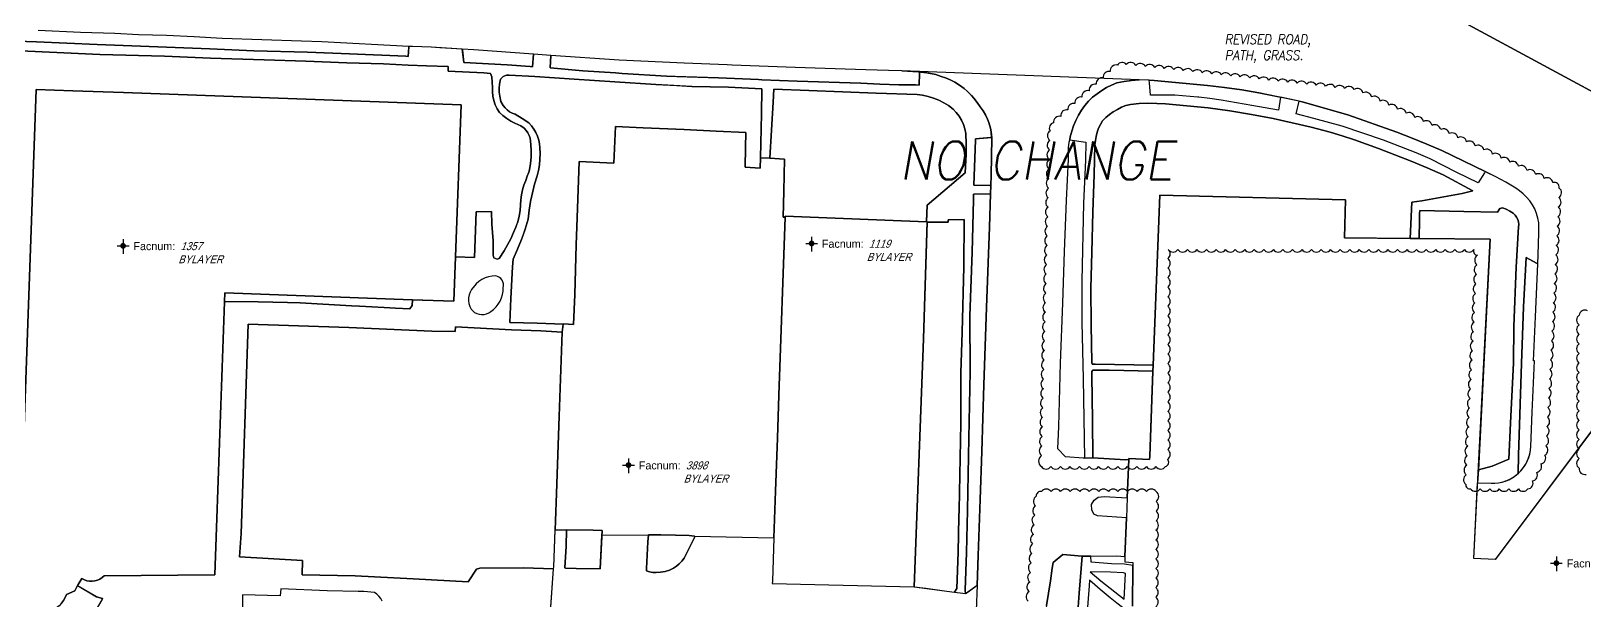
# Model space of a CAD drawing. Header units: inches. Extents: x 1273557 to 1282364, y 239587 to 246310.
# Drawn here: x 1274866 to 1275679, y 241619 to 241917 of the extents above; entities that cross this region are included whole.
import ezdxf
from ezdxf.enums import TextEntityAlignment as Align

# ---------------------------------------------------------------- set-up
doc = ezdxf.new("R2010")
doc.units = ezdxf.units.IN
doc.header["$MEASUREMENT"] = 0
doc.linetypes.add('DASHED2', pattern=[0.375, 0.25, -0.125])
doc.layers.add('BLDG-DATA', color=159, linetype='DASHED2', lineweight=30)
for name, color, linetype in [('BLDG-UW', 231, 'Continuous'), ('GRASS', 3, 'Continuous'), ('PATH', 253, 'Continuous'), ('PATH-ISLAND', 252, 'Continuous'), ('PRKG-DATA', 255, 'Continuous'), ('PRKG-UW', 6, 'Continuous'), ('PRKG-UW-ISLAND', 40, 'Continuous'), ('REV-2013', 1, 'Continuous'), ('REV-ADJUDICATION-NOTES', 2, 'Continuous'), ('STREET-NONUW', 4, 'Continuous'), ('STREET-UW', 50, 'Continuous')]:
    doc.layers.add(name, color=color, linetype=linetype)
doc.styles.add('Revisions', font='simplex.shx', dxfattribs={"width": 0.9, "oblique": 10, "height": 25})
doc.styles.add('SS_LITE', font='FRABK.TTF', dxfattribs={"height": 16})

# ---------------------------------------------------------------- blocks, each defined once
blk = doc.blocks.new('*U1')
for p, q in [((-3.08, 0), (3.08, 0)), ((0, 3.55), (0, -4.2))]:
    blk.add_line(p, q)
at = {"const_width": 1.5}
blk.add_lwpolyline([(-0.75, 0, 1), (0.75, 0, 1)], format="xyb", close=True, dxfattribs=at)
at = {"layer": 'BLDG-DATA', "color": 1, "style": 'SS_LITE'}
blk.add_text('Facnum:', height=4.2, dxfattribs=at).set_placement((27.26, -2.25), align=Align.RIGHT)
at = {"layer": 'BLDG-DATA', "color": 7, "style": 'SS_LITE', "oblique": 20, "width": 0.9, "flags": 8}
for tag, p in [('FACNUM', (29.98, -2.25)), ('OBJECT', (28.84, -9.16))]:
    blk.add_attdef(tag, p, '', height=4.2, dxfattribs=at)
blk = doc.blocks.new('*U8')
for p, q in [((-3.08, 0), (3.08, 0)), ((0, 3.55), (0, -4.2))]:
    blk.add_line(p, q)
at = {"const_width": 1.5}
blk.add_lwpolyline([(-0.75, 0, 1), (0.75, 0, 1)], format="xyb", close=True, dxfattribs=at)
at = {"layer": 'PRKG-DATA', "color": 1, "style": 'SS_LITE'}
blk.add_text('Facnum:', height=4.2, dxfattribs=at).set_placement((27.26, -2.25), align=Align.RIGHT)
at = {"layer": 'PRKG-DATA', "color": 7, "style": 'SS_LITE', "oblique": 20, "width": 0.9, "flags": 8}
for tag, p in [('FACNUM', (29.98, -2.25)), ('OBJECT', (28.84, -9.16))]:
    blk.add_attdef(tag, p, '', height=4.2, dxfattribs=at)

msp = doc.modelspace()

# ---------------------------------------------------------------- linework, layer by layer
at = {"layer": 'BLDG-UW'}
for points in [[(1274881.84, 241617.29), (1274882.9, 241618.73), (1274883.75, 241620.29), (1274884.37, 241621.95), (1274884.37, 241621.95), (1274888.72, 241623.82), (1274890.52, 241627.05), (1274892.52, 241630.2), (1274893.77, 241629.55), (1274895.11, 241629.09), (1274896.5, 241628.85), (1274897.91, 241628.81), (1274899.31, 241628.99), (1274900.66, 241629.38), (1274901.94, 241629.97), (1274903.12, 241630.75), (1274904.16, 241631.7), (1274962.03, 241632.16), (1274967.21, 241774.96), (1274967.38, 241779.63), (1275065.35, 241776.07), (1275087.26, 241775.27), (1275088.11, 241798.56), (1275091, 241878.08), (1275091, 241878.08), (1274914.28, 241884.5), (1274887.65, 241885.47), (1274868.59, 241886.16), (1274862.01, 241704.92)], [(1275717.01, 241752.85), (1275632.4, 241640.17), (1275621.31, 241640.7), (1275623.21, 241678.8), (1275629.77, 241807.82), (1275592.58, 241808.13), (1275587.2, 241808.17), (1275553.55, 241808.46), (1275554.09, 241828.33), (1275456.82, 241830.81), (1275453.4, 241741.89), (1275453.27, 241738.59), (1275451.56, 241694.23), (1275451.49, 241692.58), (1275440.58, 241692.99), (1275440.56, 241692.43), (1275439.79, 241672.38), (1275439.39, 241662.04), (1275438.62, 241641.76), (1275438.51, 241639.04), (1275442.66, 241638.57), (1275442.67, 241637.08), (1275442.56, 241615.75)]]:
    msp.add_lwpolyline(points, dxfattribs=at)
msp.add_lwpolyline([(1275332.93, 241750.7), (1275333.13, 241755.89), (1275335.05, 241816.91), (1275334.69, 241816.93), (1275260.64, 241819.9), (1275260.62, 241819.25), (1275257.39, 241726.15), (1275256.61, 241703.67), (1275255.64, 241675.98), (1275254.79, 241651.44), (1275254.01, 241628.83), (1275253.96, 241627.63), (1275328.26, 241625.91)], close=True, dxfattribs=at)
at = {"layer": 'GRASS'}
for points in [[(1274836.92, 241912.13), (1274868.74, 241910.97), (1274900.55, 241909.62), (1274932.15, 241908.4), (1274959.42, 241907.35), (1274982.55, 241906.36), (1275010.56, 241905.64), (1275032.57, 241904.73), (1275062.17, 241903.53), (1275063.34, 241903.43), (1275063.68, 241908.26), (1275063.7, 241908.58), (1275018.19, 241910.96), (1275007.43, 241911.33), (1274965.9, 241912.75), (1274951.32, 241913.6), (1274936.73, 241914.28), (1274922.14, 241914.78), (1274909.65, 241915.44), (1274891.71, 241915.9), (1274869.56, 241916.91)], [(1274862.01, 241704.92), (1274868.59, 241886.16), (1274887.65, 241885.47), (1274914.28, 241884.5), (1275091, 241878.08), (1275088.11, 241798.56), (1275098.07, 241798.2), (1275098.95, 241822.12), (1275098.95, 241822.12), (1275106.95, 241822.35), (1275107.15, 241815.68), (1275107.87, 241806.86), (1275107.89, 241799.45), (1275108.24, 241798.07), (1275109.9, 241797.35), (1275110.93, 241797.62), (1275113.6, 241801.65), (1275115.4, 241804.76), (1275117.01, 241807.97), (1275118.43, 241811.28), (1275119.7, 241814.02), (1275120.71, 241816.86), (1275121.46, 241819.78), (1275121.95, 241822.75), (1275122.16, 241825.76), (1275122.29, 241828.38), (1275122.63, 241830.99), (1275123.18, 241833.56), (1275123.94, 241836.07), (1275124.91, 241838.51), (1275125.62, 241840.81), (1275126.48, 241842.93), (1275126.82, 241844.09), (1275127.35, 241847.37), (1275127.65, 241850.67), (1275127.72, 241853.98), (1275127.56, 241857.29), (1275127.18, 241860.58), (1275126.71, 241862.05), (1275126.03, 241863.44), (1275125.14, 241864.7), (1275124.07, 241865.81), (1275122.38, 241867.1), (1275119.19, 241868.44), (1275116.99, 241869.6), (1275114.89, 241870.93), (1275112.92, 241872.44), (1275111.08, 241874.11), (1275109.88, 241876.06), (1275108.91, 241878.14), (1275108.18, 241880.32), (1275107.7, 241882.57), (1275107.47, 241884.86), (1275107.5, 241887.16), (1275107.09, 241892.67), (1275106.35, 241894.47), (1275102.94, 241894.85), (1275084.17, 241895.77), (1275084.22, 241898.21), (1275072.92, 241898.43), (1275063.31, 241898.87), (1275050.4, 241899.47), (1275031.25, 241900.07), (1275009.79, 241900.92), (1274987.91, 241901.68), (1274959.84, 241902.46), (1274935.79, 241903.55), (1274901.85, 241904.44), (1274848.94, 241906.85)], [(1274862.67, 241599.8), (1274870.34, 241595.52), (1274878.9, 241598.62), (1274885.94, 241605.39), (1274890.25, 241609.03), (1274899.39, 241612.87), (1274902.55, 241618.21), (1274903.26, 241619.84), (1274900.2, 241620.69), (1274890.26, 241626.5), (1274890.23, 241626.52), (1274890.08, 241626.26), (1274888.72, 241623.82), (1274884.37, 241621.95), (1274883.75, 241620.29), (1274882.9, 241618.73), (1274881.84, 241617.29), (1274880.6, 241616.01), (1274879.2, 241614.91), (1274877.66, 241614.02), (1274872.39, 241613.28), (1274867.14, 241612.36), (1274861.93, 241611.26)], [(1275049.68, 241618.35), (1275048.96, 241619.75), (1275048.02, 241621.01), (1275046.89, 241622.1), (1275045.6, 241623), (1275040.03, 241623.43), (1275037.2, 241623.44), (1275020.82, 241623.88), (1274996.71, 241624.81), (1274996.22, 241621.2), (1274976.58, 241621.74), (1274976.54, 241619.28), (1274976.17, 241598.27)]]:
    msp.add_lwpolyline(points, dxfattribs=at)
for points in [[(1275128.94, 241904.51), (1275097.62, 241906.85), (1275091.65, 241907.27), (1275091.71, 241906.73), (1275092.38, 241900.17), (1275115.18, 241898.94), (1275127.11, 241898.15), (1275128.38, 241898.03)], [(1275330.95, 241894.7), (1275330.97, 241895.13), (1275330.97, 241895.33), (1275330.43, 241895.36), (1275321.87, 241895.88), (1275314.78, 241896.07), (1275302.89, 241896.34), (1275292.15, 241896.78), (1275265.95, 241897.67), (1275233, 241898.89), (1275230.37, 241898.99), (1275207.73, 241899.81), (1275173.78, 241901.52), (1275138.05, 241903.82), (1275138.04, 241903.71), (1275137.68, 241897.38), (1275154.76, 241895.82), (1275171.82, 241894.77), (1275175.44, 241894.55), (1275198.61, 241893.09), (1275225.73, 241892.16), (1275246.74, 241891.31), (1275248.46, 241891.24), (1275266.94, 241890.49), (1275300.32, 241889.49), (1275310.29, 241888.86), (1275320.27, 241888.53), (1275328.99, 241888.5), (1275330.85, 241888.35)], [(1275248.34, 241873.39), (1275248.53, 241886.44), (1275231.06, 241887.25), (1275211.75, 241887.73), (1275192.93, 241888.71), (1275171.51, 241890.08), (1275150.15, 241891.52), (1275129.62, 241892.9), (1275116.19, 241893.58), (1275114.76, 241893.67), (1275113, 241892.97), (1275111.6, 241891.48), (1275111.16, 241888.96), (1275111, 241886.81), (1275111.04, 241884.66), (1275111.28, 241882.53), (1275111.85, 241879.82), (1275113.12, 241877.68), (1275114.09, 241876.47), (1275115.2, 241875.4), (1275116.45, 241874.49), (1275117.81, 241873.76), (1275119.25, 241873.22), (1275122.91, 241871.01), (1275126.43, 241868.58), (1275127.86, 241867.05), (1275129.11, 241865.37), (1275130.17, 241863.57), (1275131.03, 241861.66), (1275131.68, 241859.67), (1275132.11, 241857.62), (1275132.31, 241855.54), (1275132.42, 241852.58), (1275132.33, 241849.62), (1275132.04, 241846.68), (1275131.54, 241843.77), (1275130.84, 241840.9), (1275129.5, 241836.48), (1275128.36, 241832), (1275127.42, 241827.47), (1275126.69, 241822.9), (1275126.16, 241818.31), (1275124.51, 241812.97), (1275122.65, 241807.7), (1275120.57, 241802.51), (1275118.29, 241797.41), (1275117.86, 241793.23), (1275116.98, 241776.83), (1275116.51, 241764.25), (1275130.87, 241763.85), (1275144.52, 241763.29), (1275144.55, 241763.53), (1275149.86, 241763.15), (1275150.52, 241778.85), (1275151.33, 241804.89), (1275151.72, 241818.87), (1275152.81, 241848.42), (1275171.03, 241847.48), (1275171.84, 241866.73), (1275186.41, 241865.97), (1275207.78, 241865.16), (1275224.52, 241864.35), (1275240.13, 241863.66), (1275239.91, 241855.83), (1275239.68, 241845.44), (1275247.65, 241844.87), (1275247.8, 241850.43)], [(1275451.37, 241891.01), (1275453.92, 241890.86), (1275481.75, 241888.21), (1275481.75, 241888.21), (1275490.79, 241887.2), (1275499.79, 241885.94), (1275508.75, 241884.43), (1275520.05, 241882.08), (1275518.96, 241875.26), (1275505.06, 241877.78), (1275488.99, 241880.52), (1275483.13, 241881.35), (1275477.24, 241882.01), (1275476.83, 241882.04), (1275464.68, 241883.19), (1275451.9, 241883.15), (1275451.45, 241889.63)], [(1275355.01, 241842.55), (1275355.46, 241852.23), (1275355.47, 241857.68), (1275355.26, 241863.13), (1275354.77, 241865.52), (1275354.01, 241867.84), (1275353, 241870.07), (1275351.76, 241872.17), (1275350.29, 241874.12), (1275348.61, 241875.89), (1275346.25, 241877.65), (1275343.74, 241879.2), (1275341.11, 241880.53), (1275338.38, 241881.63), (1275335.56, 241882.49), (1275332.68, 241883.1), (1275329.76, 241883.47), (1275308.37, 241884.18), (1275273.15, 241885.65), (1275254.8, 241886.34), (1275254.47, 241879.53), (1275252.64, 241850.14), (1275260.28, 241849.69), (1275260, 241832.89), (1275259.59, 241819.36), (1275260.62, 241819.25), (1275260.64, 241819.9), (1275334.67, 241816.93), (1275334.68, 241817.12), (1275334.98, 241825.64)], [(1275587.86, 241808.17), (1275588.77, 241827.12), (1275594.03, 241827.9), (1275615.16, 241831.62), (1275620.75, 241833.14), (1275605.27, 241841.38), (1275605.27, 241841.38), (1275596.89, 241845.1), (1275588.44, 241848.64), (1275579.92, 241852), (1275571.34, 241855.18), (1275571.34, 241855.18), (1275565.07, 241857.52), (1275558.75, 241859.74), (1275552.41, 241861.82), (1275546.04, 241863.76), (1275546.04, 241863.76), (1275536.16, 241866.37), (1275526.23, 241868.74), (1275516.26, 241870.85), (1275516.26, 241870.85), (1275504.93, 241873.03), (1275493.55, 241874.9), (1275482.14, 241876.46), (1275459.85, 241878.55), (1275459.85, 241878.55), (1275455.26, 241878.85), (1275450.66, 241878.91), (1275446.05, 241878.74), (1275441.45, 241878.33), (1275441.45, 241878.33), (1275439.11, 241877.65), (1275436.83, 241876.77), (1275434.63, 241875.71), (1275432.52, 241874.48), (1275430.53, 241873.07), (1275428.66, 241871.51), (1275426.92, 241869.79), (1275426.92, 241869.79), (1275425.79, 241867.85), (1275424.83, 241865.82), (1275424.06, 241863.71), (1275423.48, 241861.54), (1275423.1, 241859.33), (1275422.92, 241857.1), (1275422.49, 241841.42), (1275421.73, 241822.16), (1275421.34, 241800.76), (1275420.8, 241782.11), (1275420.93, 241762.95), (1275421.24, 241743.24), (1275421.48, 241742.47), (1275423.01, 241742.31), (1275453.4, 241741.89), (1275456.82, 241830.81), (1275554.09, 241828.33), (1275553.55, 241808.46)], [(1275626.89, 241842.48), (1275623.61, 241837.26), (1275612.36, 241842.63), (1275598.47, 241849.79), (1275591.16, 241852.95), (1275574.05, 241859.57), (1275552.39, 241866.85), (1275537.47, 241871.01), (1275528.25, 241873.39), (1275529.77, 241880.06), (1275531.41, 241879.72), (1275555.28, 241872.83), (1275581.03, 241863.73), (1275581.03, 241863.73), (1275588.93, 241860.72), (1275596.75, 241857.51), (1275604.49, 241854.11), (1275627.19, 241843.11)], [(1275368.83, 241860.79), (1275368.81, 241861.05), (1275368.25, 241861.01), (1275360.32, 241860.37), (1275360.36, 241859.56), (1275359.54, 241836.02), (1275367.89, 241835.84), (1275368.33, 241835.83), (1275368.51, 241841.05)], [(1275417.36, 241693.27), (1275416.75, 241693.26), (1275407.45, 241693.88), (1275403.41, 241698.14), (1275403.41, 241698.16), (1275403.98, 241709.73), (1275404.82, 241742.95), (1275406.07, 241774.22), (1275406.9, 241801.4), (1275408.05, 241828.01), (1275409.09, 241849.61), (1275409.09, 241849.61), (1275408.97, 241852.58), (1275409.08, 241855.54), (1275409.42, 241858.49), (1275409.67, 241859.8), (1275418.1, 241858.6), (1275417.97, 241849.17), (1275416.94, 241826.71), (1275416.02, 241785.77), (1275415.99, 241764.38), (1275416.79, 241734.63)], [(1275364.72, 241731.62), (1275366.03, 241772.06), (1275367.6, 241814.1), (1275368.19, 241831.47), (1275368.19, 241831.49), (1275359.37, 241831.29), (1275359.27, 241828.45), (1275358.69, 241801), (1275357.32, 241767.64), (1275357.51, 241738.52), (1275356.78, 241703.62), (1275356.11, 241666.02), (1275356.11, 241665.76), (1275355.67, 241643.9), (1275354.94, 241624.2), (1275355.16, 241622.35), (1275361.23, 241626.82), (1275361.81, 241642.27), (1275362.79, 241671.56), (1275363.63, 241696.75)], [(1275352.71, 241711.55), (1275352.75, 241737.87), (1275353.3, 241759.06), (1275354.19, 241793.23), (1275354.45, 241818.01), (1275346.57, 241817.9), (1275346.05, 241817.9), (1275346.08, 241816.72), (1275341.8, 241816.77), (1275339.98, 241816.77), (1275335.71, 241816.7), (1275335.04, 241816.69), (1275333.13, 241755.89), (1275332.93, 241750.7), (1275328.26, 241625.91), (1275349.36, 241623.13), (1275350.55, 241625.01), (1275351.26, 241643.99), (1275351.64, 241662.58), (1275351.79, 241666.19)], [(1275592.58, 241808.13), (1275629.77, 241807.82), (1275623.63, 241687.19), (1275630.94, 241689.02), (1275639.64, 241692.77), (1275640.52, 241711.6), (1275642.06, 241743.11), (1275642.26, 241762.17), (1275643.48, 241793.2), (1275644.73, 241814.17), (1275644.73, 241814.17), (1275644.78, 241815.5), (1275644.62, 241816.83), (1275644.24, 241818.11), (1275643.66, 241819.31), (1275642.89, 241820.4), (1275641.95, 241821.35), (1275641.95, 241821.35), (1275640.13, 241822.49), (1275638.21, 241823.44), (1275636.22, 241824.19), (1275634.92, 241823.84), (1275633.59, 241821.99), (1275615.99, 241822.32), (1275592.96, 241822.81), (1275592.79, 241820.98), (1275592.74, 241817.87)], [(1275113, 241780.59), (1275113.09, 241782.42), (1275113.25, 241783.43), (1275113.19, 241784.45), (1275112.93, 241785.44), (1275112.47, 241786.35), (1275111.84, 241787.16), (1275111.05, 241787.81), (1275110.15, 241788.29), (1275109.17, 241788.58), (1275107.29, 241788.46), (1275105.43, 241788.11), (1275103.64, 241787.53), (1275101.93, 241786.72), (1275100.34, 241785.71), (1275098.9, 241784.5), (1275096.5, 241781.42), (1275095.74, 241780.09), (1275095.21, 241778.65), (1275094.92, 241777.14), (1275094.87, 241775.61), (1275095.09, 241774.09), (1275095.54, 241772.62), (1275096.23, 241771.25), (1275097.09, 241770.28), (1275098.1, 241769.48), (1275099.25, 241768.88), (1275100.48, 241768.49), (1275101.77, 241768.33), (1275103.06, 241768.4), (1275104.32, 241768.7), (1275105.5, 241769.22), (1275106.57, 241769.95), (1275108.02, 241771.07), (1275109.32, 241772.36), (1275110.45, 241773.8), (1275111.4, 241775.36), (1275112.15, 241777.04), (1275112.68, 241778.79)], [(1275065.51, 241776.06), (1275065.35, 241776.07), (1274967.38, 241779.63), (1274967.22, 241775.17), (1274967.39, 241775.17), (1274984.8, 241774.92), (1275000.17, 241774.58), (1275006.78, 241774.44), (1275033.72, 241772.88), (1275037.8, 241772.66), (1275050.73, 241772), (1275056.71, 241771.72), (1275064.17, 241771.35), (1275065.45, 241773.06)], [(1275142.37, 241715.2), (1275143.98, 241759.18), (1275132.69, 241759.81), (1275117.4, 241760.31), (1275088.07, 241761.88), (1275087.89, 241759.51), (1275075.62, 241759.58), (1275032.2, 241761.53), (1274979.59, 241763.32), (1274975.8, 241653.8), (1274975.07, 241641.5), (1275008.02, 241639.62), (1275007.77, 241632.19), (1275035.59, 241631.6), (1275065.91, 241630.02), (1275094.73, 241628.42), (1275099.17, 241635.14), (1275100.88, 241635.62), (1275123.7, 241635.89), (1275139.44, 241635.34), (1275139.51, 241636.33), (1275141.04, 241674.69)], [(1275440.58, 241692.99), (1275451.49, 241692.58), (1275451.56, 241694.23), (1275453.27, 241738.74), (1275430.27, 241739.24), (1275421.85, 241739.29), (1275421.32, 241738.54), (1275421.35, 241736.35), (1275421.53, 241713.09), (1275421.84, 241693.34), (1275438.91, 241692.39), (1275440.56, 241692.43)], [(1275439.79, 241672.38), (1275439.39, 241662.04), (1275424.29, 241662.99), (1275422.36, 241663.9), (1275421.32, 241666.09), (1275421.17, 241668.92), (1275422.52, 241671.28), (1275424.51, 241672.75), (1275427.77, 241673.11)], [(1275164.85, 241655.43), (1275160.22, 241655.58), (1275146.23, 241655.73), (1275145.95, 241647.22), (1275145.4, 241635.85), (1275145.65, 241635.59), (1275151.21, 241635.42), (1275163.88, 241635.27)], [(1275213.41, 241652.12), (1275213.17, 241652.47), (1275210.47, 241652.73), (1275203.33, 241652.93), (1275195.64, 241653.1), (1275189.09, 241653.05), (1275188.86, 241649.35), (1275188.17, 241635.52), (1275188.14, 241635.38), (1275188.08, 241634.83), (1275188.14, 241634.29), (1275189.74, 241633.75), (1275191.41, 241633.47), (1275193.1, 241633.45), (1275195.47, 241633.55), (1275197.8, 241633.94), (1275200.06, 241634.63), (1275202.21, 241635.61), (1275203.81, 241636.7), (1275205.28, 241637.95), (1275206.61, 241639.36), (1275207.78, 241640.9), (1275208.77, 241642.56)], [(1275393.62, 241590.17), (1275407.22, 241588.95), (1275410.49, 241588.95), (1275412.07, 241589.56), (1275413.24, 241603.12), (1275414.66, 241622.54), (1275416.26, 241641.99), (1275406.09, 241642.79), (1275400.96, 241638.64), (1275400.58, 241635.61), (1275399.67, 241628.99), (1275397.55, 241616.2), (1275395.48, 241603.55), (1275394.03, 241594.51)], [(1275438.51, 241639.04), (1275442.66, 241638.57), (1275442.67, 241637.08), (1275438.44, 241637.71), (1275438.39, 241637.71), (1275431.57, 241638), (1275420.92, 241638.71), (1275420.81, 241642.01), (1275434.33, 241642.03), (1275438.62, 241641.76)], [(1275438.83, 241632.95), (1275437.87, 241633.24), (1275431.05, 241633.6), (1275420.46, 241633.81), (1275425.91, 241629.09), (1275438.22, 241619.4)], [(1275437.81, 241614.3), (1275437.27, 241615.13), (1275434.33, 241617.3), (1275430.86, 241620.13), (1275425.55, 241624.47), (1275420.11, 241629.31), (1275419.9, 241626.43), (1275418.3, 241606.36), (1275416.75, 241588.87), (1275416.9, 241587.89), (1275417.96, 241587.16), (1275419.8, 241586.31), (1275422.84, 241586.19), (1275426.46, 241586.08), (1275432.25, 241585.74), (1275433.41, 241585.92), (1275434.48, 241586.39), (1275435.4, 241587.11), (1275436.1, 241588.05), (1275436.73, 241589.64), (1275437.13, 241591.31), (1275437.31, 241593.03), (1275437.25, 241594.75)]]:
    msp.add_lwpolyline(points, close=True, dxfattribs=at)
msp.add_lwpolyline([(1275654.78, 241794.94), (1275654.11, 241795.19), (1275648.72, 241798.25), (1275647.23, 241772.47), (1275646.29, 241742.72), (1275644.62, 241694.8), (1275644.4, 241685.12, 0.204292), (1275651.08, 241699.31), (1275651.81, 241717.36), (1275652.97, 241744.13), (1275652.51, 241744.18), (1275653.59, 241767.22)], format="xyb", close=True, dxfattribs=at)
at = {"layer": 'PATH'}
for points in [[(1275138.09, 241615.4), (1275139.44, 241635.34), (1275123.7, 241635.89), (1275100.88, 241635.62), (1275099.17, 241635.14), (1275094.73, 241628.42), (1275065.91, 241630.02), (1275035.59, 241631.6), (1275007.77, 241632.19), (1275008.02, 241639.62), (1274975.07, 241641.5), (1274975.8, 241653.8), (1274979.59, 241763.32), (1275032.2, 241761.53), (1275075.62, 241759.58), (1275087.89, 241759.51), (1275088.07, 241761.88), (1275117.4, 241760.31), (1275132.69, 241759.81), (1275144.02, 241759.18), (1275144.52, 241763.29), (1275130.87, 241763.85), (1275116.51, 241764.25), (1275116.98, 241776.83), (1275117.86, 241793.23), (1275118.29, 241797.41), (1275120.57, 241802.51), (1275122.65, 241807.7), (1275123.44, 241809.95), (1275124.51, 241812.97), (1275126.16, 241818.31), (1275126.69, 241822.9), (1275127.42, 241827.47), (1275128.36, 241832), (1275129.5, 241836.48), (1275130.84, 241840.9), (1275131.54, 241843.77), (1275132.04, 241846.68), (1275132.33, 241849.62), (1275132.42, 241852.58), (1275132.31, 241855.54), (1275132.11, 241857.62), (1275131.68, 241859.67), (1275131.03, 241861.66), (1275130.17, 241863.57), (1275129.11, 241865.37), (1275127.86, 241867.05), (1275126.43, 241868.58), (1275122.91, 241871.01), (1275119.25, 241873.22), (1275117.81, 241873.76), (1275116.45, 241874.49), (1275115.2, 241875.4), (1275114.09, 241876.47), (1275113.12, 241877.68), (1275111.85, 241879.82), (1275111.28, 241882.53), (1275111.04, 241884.66), (1275111, 241886.81), (1275111.16, 241888.96), (1275111.6, 241891.48), (1275113, 241892.97), (1275114.76, 241893.67), (1275116.19, 241893.58), (1275129.62, 241892.9), (1275150.15, 241891.52), (1275171.51, 241890.08), (1275192.93, 241888.71), (1275204, 241888.13), (1275211.75, 241887.73), (1275231.06, 241887.25), (1275248.53, 241886.44), (1275248.34, 241873.39), (1275247.8, 241850.43), (1275252.64, 241850.14), (1275254.47, 241879.53), (1275254.8, 241886.34), (1275273.15, 241885.65), (1275308.37, 241884.18), (1275329.76, 241883.47), (1275332.68, 241883.1), (1275335.56, 241882.49), (1275338.38, 241881.63), (1275341.11, 241880.53), (1275343.74, 241879.2), (1275346.25, 241877.65), (1275348.61, 241875.89), (1275350.29, 241874.12), (1275351.76, 241872.17), (1275353, 241870.07), (1275354.01, 241867.84), (1275354.77, 241865.52), (1275355.26, 241863.13), (1275355.47, 241857.68), (1275355.46, 241852.23), (1275355.01, 241842.55), (1275334.98, 241825.64), (1275334.67, 241816.93), (1275335.05, 241816.91), (1275335.04, 241816.69), (1275335.71, 241816.7), (1275339.98, 241816.77), (1275341.8, 241816.77), (1275346.08, 241816.72), (1275346.05, 241817.9), (1275346.57, 241817.9), (1275354.45, 241818.01), (1275354.19, 241793.23), (1275353.3, 241759.06), (1275352.75, 241737.87), (1275352.71, 241711.55), (1275351.79, 241666.19), (1275351.64, 241662.58), (1275351.26, 241643.99), (1275350.55, 241625.01), (1275349.36, 241623.13), (1275349.37, 241623.13), (1275355.15, 241622.43), (1275354.94, 241624.2), (1275355.67, 241643.9), (1275356.11, 241665.76), (1275356.11, 241666.02), (1275356.78, 241703.62), (1275357.51, 241738.52), (1275357.32, 241767.64), (1275358.69, 241801), (1275359.27, 241828.45), (1275359.37, 241831.29), (1275368.19, 241831.49), (1275368.33, 241835.83), (1275367.89, 241835.84), (1275359.54, 241836.02), (1275360.36, 241859.56), (1275360.32, 241860.37), (1275368.81, 241861.05), (1275368.52, 241864), (1275368.13, 241865.9), (1275367.27, 241868.84), (1275366.64, 241870.54), (1275365.56, 241872.8), (1275364.29, 241874.96), (1275362.82, 241877), (1275361.24, 241879.34), (1275359.56, 241881.58), (1275358.22, 241883.03), (1275356.01, 241885.21), (1275354.36, 241886.57), (1275351.95, 241888.35), (1275349.62, 241889.89), (1275347.16, 241891.2), (1275344.58, 241892.28), (1275342.45, 241892.94), (1275339.5, 241893.95), (1275334.9, 241894.86), (1275330.97, 241895.33), (1275330.95, 241894.7), (1275330.85, 241888.35), (1275328.99, 241888.5), (1275320.27, 241888.53), (1275310.29, 241888.86), (1275300.32, 241889.49), (1275266.94, 241890.49), (1275248.46, 241891.24), (1275246.74, 241891.31), (1275225.73, 241892.16), (1275203.11, 241892.94), (1275198.61, 241893.09), (1275175.44, 241894.55), (1275171.82, 241894.77), (1275154.76, 241895.82), (1275137.68, 241897.38), (1275138.05, 241903.82), (1275128.94, 241904.51), (1275128.38, 241898.03), (1275127.11, 241898.15), (1275115.18, 241898.94), (1275092.38, 241900.17), (1275091.65, 241907.27), (1275075.36, 241908.2), (1275065.63, 241908.51), (1275063.7, 241908.58), (1275063.34, 241903.43), (1275062.17, 241903.53), (1275032.57, 241904.73), (1275010.56, 241905.64), (1274982.55, 241906.36), (1274959.42, 241907.35), (1274932.15, 241908.4), (1274900.55, 241909.62), (1274868.74, 241910.97), (1274836.92, 241912.13)], [(1274848.94, 241906.85), (1274901.85, 241904.44), (1274935.79, 241903.55), (1274959.84, 241902.46), (1274987.91, 241901.68), (1275009.79, 241900.92), (1275031.25, 241900.07), (1275050.4, 241899.47), (1275063.31, 241898.87), (1275072.92, 241898.43), (1275084.22, 241898.21), (1275084.17, 241895.77), (1275102.94, 241894.85), (1275106.35, 241894.47), (1275107.09, 241892.67), (1275107.5, 241887.16), (1275107.47, 241884.86), (1275107.7, 241882.57), (1275108.18, 241880.32), (1275108.91, 241878.14), (1275109.88, 241876.06), (1275111.08, 241874.11), (1275112.92, 241872.44), (1275114.89, 241870.93), (1275116.99, 241869.6), (1275119.19, 241868.44), (1275122.38, 241867.1), (1275124.07, 241865.81), (1275125.14, 241864.7), (1275126.03, 241863.44), (1275126.71, 241862.05), (1275127.18, 241860.58), (1275127.56, 241857.29), (1275127.72, 241853.98), (1275127.65, 241850.67), (1275127.35, 241847.37), (1275126.82, 241844.09), (1275126.48, 241842.93), (1275125.62, 241840.81), (1275124.91, 241838.51), (1275123.94, 241836.07), (1275123.18, 241833.56), (1275122.63, 241830.99), (1275122.29, 241828.38), (1275122.16, 241825.76), (1275121.95, 241822.75), (1275121.46, 241819.78), (1275120.71, 241816.86), (1275120.26, 241815.6), (1275119.7, 241814.02), (1275118.43, 241811.28), (1275117.01, 241807.97), (1275115.4, 241804.76), (1275113.6, 241801.65), (1275110.93, 241797.62), (1275109.9, 241797.35), (1275108.24, 241798.07), (1275107.89, 241799.45), (1275107.87, 241806.86), (1275107.15, 241815.68), (1275106.95, 241822.35), (1275098.95, 241822.12), (1275098.07, 241798.2), (1275088.11, 241798.56), (1275087.26, 241775.27), (1275065.51, 241776.06), (1275065.45, 241773.06), (1275064.17, 241771.35), (1275056.71, 241771.72), (1275050.73, 241772), (1275037.8, 241772.66), (1275033.72, 241772.88), (1275006.78, 241774.44), (1275000.17, 241774.58), (1274984.8, 241774.92), (1274967.22, 241775.17), (1274962.03, 241632.16), (1274904.16, 241631.7), (1274903.12, 241630.75), (1274901.94, 241629.97), (1274900.66, 241629.38), (1274899.31, 241628.99), (1274897.91, 241628.81), (1274896.5, 241628.85), (1274895.11, 241629.09), (1274893.77, 241629.55), (1274892.52, 241630.2), (1274890.52, 241627.05), (1274890.23, 241626.52), (1274900.2, 241620.69), (1274903.26, 241619.84), (1274902.55, 241618.21)], [(1275442.56, 241615.75), (1275442.67, 241637.08), (1275438.44, 241637.71), (1275438.39, 241637.71), (1275431.57, 241638), (1275420.92, 241638.71), (1275420.81, 241642.01), (1275416.26, 241641.99), (1275414.66, 241622.54), (1275413.24, 241603.12)]]:
    msp.add_lwpolyline(points, dxfattribs=at)
msp.add_lwpolyline([(1275446.04, 241891.08), (1275442.11, 241890.82), (1275438.2, 241890.32), (1275434.32, 241889.58), (1275434.32, 241889.58), (1275431.59, 241888.43), (1275428.96, 241887.1), (1275426.42, 241885.58), (1275424, 241883.88), (1275421.7, 241882.02), (1275419.54, 241880), (1275419.54, 241880), (1275417.57, 241877.7), (1275415.78, 241875.25), (1275414.2, 241872.67), (1275412.84, 241869.96), (1275411.69, 241867.15), (1275410.77, 241864.26), (1275410.77, 241864.26), (1275409.98, 241861.4), (1275409.67, 241859.8), (1275418.1, 241858.6), (1275417.97, 241849.17), (1275416.94, 241826.71), (1275416.02, 241785.77), (1275415.99, 241764.38), (1275416.79, 241734.63), (1275417.36, 241693.27), (1275421.84, 241693.34), (1275421.53, 241713.09), (1275421.35, 241736.35), (1275421.32, 241738.54), (1275421.85, 241739.29), (1275430.27, 241739.24), (1275453.27, 241738.74), (1275453.4, 241741.89), (1275423.01, 241742.31), (1275421.48, 241742.47), (1275421.24, 241743.24), (1275420.93, 241762.95), (1275420.8, 241782.11), (1275421.34, 241800.76), (1275421.73, 241822.16), (1275422.49, 241841.42), (1275422.92, 241857.1), (1275423.1, 241859.33), (1275423.48, 241861.54), (1275424.06, 241863.71), (1275424.83, 241865.82), (1275425.79, 241867.85), (1275426.92, 241869.79), (1275426.92, 241869.79), (1275428.66, 241871.51), (1275430.53, 241873.07), (1275432.52, 241874.48), (1275434.63, 241875.71), (1275436.83, 241876.77), (1275439.11, 241877.65), (1275441.45, 241878.33), (1275441.45, 241878.33), (1275446.05, 241878.74), (1275450.66, 241878.91), (1275455.26, 241878.85), (1275459.85, 241878.55), (1275459.85, 241878.55), (1275482.14, 241876.46), (1275493.55, 241874.9), (1275504.93, 241873.03), (1275516.26, 241870.85), (1275516.26, 241870.85), (1275526.23, 241868.74), (1275536.16, 241866.37), (1275546.04, 241863.76), (1275546.04, 241863.76), (1275552.41, 241861.82), (1275558.75, 241859.74), (1275565.07, 241857.52), (1275571.34, 241855.18), (1275571.34, 241855.18), (1275579.92, 241852), (1275588.44, 241848.64), (1275596.89, 241845.1), (1275605.27, 241841.38), (1275605.27, 241841.38), (1275620.75, 241833.14), (1275615.16, 241831.62), (1275594.03, 241827.9), (1275588.77, 241827.12), (1275587.86, 241808.17), (1275592.58, 241808.13), (1275592.74, 241817.87), (1275592.79, 241820.98), (1275592.96, 241822.81), (1275615.99, 241822.32), (1275633.59, 241821.99), (1275634.92, 241823.84), (1275636.22, 241824.19), (1275638.21, 241823.44), (1275640.13, 241822.49), (1275641.95, 241821.35), (1275641.95, 241821.35), (1275642.89, 241820.4), (1275643.66, 241819.31), (1275644.24, 241818.11), (1275644.62, 241816.83), (1275644.78, 241815.5), (1275644.73, 241814.17), (1275644.73, 241814.17), (1275643.48, 241793.2), (1275642.26, 241762.17), (1275642.06, 241743.11), (1275640.52, 241711.6), (1275639.64, 241692.77), (1275630.94, 241689.02), (1275623.63, 241687.19), (1275623.28, 241680.33), (1275630.3, 241680.06, 0.194263), (1275644.4, 241685.12), (1275644.62, 241694.8), (1275646.29, 241742.72), (1275647.23, 241772.47), (1275648.72, 241798.25), (1275654.11, 241795.19), (1275654.78, 241794.94), (1275654.98, 241799.52), (1275655.23, 241811.12), (1275655.38, 241813.69), (1275655.25, 241816.26), (1275654.85, 241818.8), (1275654.17, 241821.28), (1275653.23, 241823.68), (1275653.23, 241823.68), (1275651.97, 241825.82), (1275650.54, 241827.85), (1275648.93, 241829.74), (1275647.17, 241831.49), (1275645.26, 241833.07), (1275643.22, 241834.49), (1275643.22, 241834.49), (1275638.1, 241837.64), (1275632.81, 241840.48), (1275627.19, 241843.11), (1275626.89, 241842.48), (1275623.61, 241837.26), (1275612.36, 241842.63), (1275598.47, 241849.79), (1275591.16, 241852.95), (1275574.05, 241859.57), (1275552.39, 241866.85), (1275537.47, 241871.01), (1275528.25, 241873.39), (1275529.77, 241880.06), (1275520.05, 241882.08), (1275518.96, 241875.26), (1275505.06, 241877.78), (1275488.99, 241880.52), (1275483.13, 241881.35), (1275477.24, 241882.01), (1275476.83, 241882.04), (1275464.68, 241883.19), (1275451.9, 241883.15), (1275451.45, 241889.63), (1275451.37, 241891.01)], format="xyb", close=True, dxfattribs=at)
at = {"layer": 'PATH-ISLAND'}
for points in [[(1275113, 241780.59), (1275113.09, 241782.42), (1275113.25, 241783.43), (1275113.19, 241784.45), (1275112.93, 241785.44), (1275112.47, 241786.35), (1275111.84, 241787.16), (1275111.05, 241787.81), (1275110.15, 241788.29), (1275109.17, 241788.58), (1275107.29, 241788.46), (1275105.43, 241788.11), (1275103.64, 241787.53), (1275101.93, 241786.72), (1275100.34, 241785.71), (1275098.9, 241784.5), (1275096.5, 241781.42), (1275095.74, 241780.09), (1275095.21, 241778.65), (1275094.92, 241777.14), (1275094.87, 241775.61), (1275095.09, 241774.09), (1275095.54, 241772.62), (1275096.23, 241771.25), (1275097.09, 241770.28), (1275098.1, 241769.48), (1275099.25, 241768.88), (1275100.48, 241768.49), (1275101.77, 241768.33), (1275103.06, 241768.4), (1275104.32, 241768.7), (1275105.5, 241769.22), (1275106.57, 241769.95), (1275108.02, 241771.07), (1275109.32, 241772.36), (1275110.45, 241773.8), (1275111.4, 241775.36), (1275112.15, 241777.04), (1275112.68, 241778.79)], [(1275438.83, 241632.95), (1275437.87, 241633.24), (1275431.05, 241633.6), (1275420.46, 241633.81), (1275425.91, 241629.09), (1275438.22, 241619.4)], [(1275437.81, 241614.3), (1275437.27, 241615.13), (1275434.33, 241617.3), (1275430.86, 241620.13), (1275425.55, 241624.47), (1275420.11, 241629.31), (1275419.9, 241626.43), (1275418.3, 241606.36), (1275416.75, 241588.87), (1275416.9, 241587.89), (1275417.96, 241587.16), (1275419.8, 241586.31), (1275422.84, 241586.19), (1275426.46, 241586.08), (1275432.25, 241585.74), (1275433.41, 241585.92), (1275434.48, 241586.39), (1275435.4, 241587.11), (1275436.1, 241588.05), (1275436.73, 241589.64), (1275437.13, 241591.31), (1275437.31, 241593.03), (1275437.25, 241594.75)]]:
    msp.add_lwpolyline(points, close=True, dxfattribs=at)
msp.add_lwpolyline([(1275049.68, 241618.35), (1275048.96, 241619.75), (1275048.02, 241621.01), (1275046.89, 241622.1), (1275045.6, 241623), (1275040.03, 241623.43), (1275037.2, 241623.44), (1275020.82, 241623.88), (1274996.71, 241624.81), (1274996.22, 241621.2), (1274976.58, 241621.74), (1274976.54, 241619.28), (1274976.17, 241598.27)], dxfattribs=at)
at = {"layer": 'PRKG-UW'}
msp.add_lwpolyline([(1275256.61, 241703.67), (1275257.39, 241726.15), (1275260.62, 241819.25), (1275259.59, 241819.36), (1275260, 241832.89), (1275260.28, 241849.69), (1275252.64, 241850.14), (1275247.8, 241850.43), (1275247.65, 241844.87), (1275239.68, 241845.44), (1275239.91, 241855.83), (1275240.13, 241863.66), (1275224.52, 241864.35), (1275207.78, 241865.16), (1275186.41, 241865.97), (1275171.84, 241866.73), (1275171.03, 241847.48), (1275152.81, 241848.42), (1275151.72, 241818.87), (1275151.33, 241804.89), (1275150.52, 241778.85), (1275149.86, 241763.15), (1275144.55, 241763.53), (1275144.52, 241763.29), (1275144.02, 241759.18), (1275143.98, 241759.18), (1275142.37, 241715.2), (1275141.04, 241674.69), (1275140.29, 241655.79), (1275146.23, 241655.73), (1275160.22, 241655.58), (1275164.85, 241655.43), (1275164.73, 241652.86), (1275189.09, 241653.05), (1275195.64, 241653.1), (1275203.33, 241652.93), (1275210.47, 241652.73), (1275213.17, 241652.47), (1275254.79, 241651.44), (1275255.64, 241675.98)], close=True, dxfattribs=at)
at = {"layer": 'PRKG-UW-ISLAND'}
for points in [[(1275164.85, 241655.43), (1275163.88, 241635.27), (1275151.21, 241635.42), (1275145.65, 241635.59), (1275145.4, 241635.85), (1275145.95, 241647.22), (1275146.23, 241655.73), (1275160.22, 241655.58)], [(1275203.33, 241652.93), (1275210.47, 241652.73), (1275213.17, 241652.47), (1275213.41, 241652.12), (1275208.77, 241642.56), (1275207.78, 241640.9), (1275206.61, 241639.36), (1275205.28, 241637.95), (1275203.81, 241636.7), (1275202.21, 241635.61), (1275200.06, 241634.63), (1275197.8, 241633.94), (1275195.47, 241633.55), (1275193.1, 241633.45), (1275191.41, 241633.47), (1275189.74, 241633.75), (1275188.14, 241634.29), (1275188.08, 241634.83), (1275188.14, 241635.38), (1275188.17, 241635.52), (1275188.86, 241649.35), (1275189.09, 241653.05), (1275195.64, 241653.1)]]:
    msp.add_lwpolyline(points, close=True, dxfattribs=at)
at = {"layer": 'REV-2013'}
msp.add_lwpolyline([(1275394.83, 241688.84, 0.520567), (1275399.83, 241688.84, 0.520567), (1275404.83, 241688.84, 0.520567), (1275409.83, 241688.84, 0.520567), (1275414.83, 241688.84, 0.520567), (1275419.83, 241688.84, 0.520567), (1275424.83, 241688.84, 0.520567), (1275429.83, 241688.84, 0.520567), (1275434.83, 241688.84, 0.520567), (1275439.83, 241688.84, 0.520567), (1275444.83, 241688.84, 0.520567), (1275449.83, 241688.84, 0.520567), (1275454.83, 241688.84, 0.520567), (1275459.83, 241688.84, 0.520567), (1275460.98, 241692.69, 0.520567), (1275460.98, 241697.69, 0.520567), (1275460.98, 241702.69, 0.520567), (1275460.98, 241707.69, 0.520567), (1275460.98, 241712.69, 0.520567), (1275460.98, 241717.69, 0.520567), (1275460.98, 241722.69, 0.520567), (1275460.98, 241727.69, 0.520567), (1275460.98, 241732.69, 0.520567), (1275460.98, 241737.69, 0.520567), (1275460.98, 241742.69, 0.520567), (1275460.98, 241747.69, 0.520567), (1275460.98, 241752.69, 0.520567), (1275460.98, 241757.69, 0.520567), (1275460.98, 241762.69, 0.520567), (1275460.98, 241767.69, 0.520567), (1275460.98, 241772.69, 0.520567), (1275460.98, 241777.69, 0.520567), (1275460.98, 241782.69, 0.520567), (1275460.98, 241787.69, 0.520567), (1275460.98, 241792.69, 0.520567), (1275460.98, 241797.69, 0.520567), (1275461.31, 241802.35, 0.520567), (1275466.31, 241802.35, 0.520567), (1275471.31, 241802.35, 0.520567), (1275476.31, 241802.35, 0.520567), (1275481.31, 241802.35, 0.520567), (1275486.31, 241802.35, 0.520567), (1275491.31, 241802.35, 0.520567), (1275496.31, 241802.35, 0.520567), (1275501.31, 241802.35, 0.520567), (1275506.31, 241802.35, 0.520567), (1275511.31, 241802.35, 0.520567), (1275516.31, 241802.35, 0.520567), (1275521.31, 241802.35, 0.520567), (1275526.31, 241802.35, 0.520567), (1275531.31, 241802.35, 0.520567), (1275536.31, 241802.35, 0.520567), (1275541.31, 241802.35, 0.520567), (1275546.31, 241802.35, 0.520567), (1275551.31, 241802.35, 0.520567), (1275556.31, 241802.35, 0.520567), (1275561.31, 241802.35, 0.520567), (1275566.31, 241802.35, 0.520567), (1275571.31, 241802.35, 0.520567), (1275576.31, 241802.35, 0.520567), (1275581.31, 241802.35, 0.520567), (1275586.31, 241802.35, 0.520567), (1275591.31, 241802.35, 0.520567), (1275596.31, 241802.35, 0.520567), (1275601.31, 241802.35, 0.520567), (1275606.31, 241802.35, 0.520567), (1275611.31, 241802.35, 0.520567), (1275616.31, 241802.35, 0.520567), (1275621.31, 241802.35, 0.520567), (1275623.14, 241799.34, 0.520567), (1275622.89, 241794.35, 0.520567), (1275622.64, 241789.35, 0.520567), (1275622.38, 241784.36, 0.520567), (1275622.13, 241779.37, 0.520567), (1275621.88, 241774.37, 0.520567), (1275621.62, 241769.38, 0.520567), (1275621.37, 241764.38, 0.520567), (1275621.12, 241759.39, 0.520567), (1275620.86, 241754.4, 0.520567), (1275620.61, 241749.4, 0.520567), (1275620.35, 241744.41, 0.520567), (1275620.1, 241739.42, 0.520567), (1275619.85, 241734.42, 0.520567), (1275619.59, 241729.43, 0.520567), (1275619.34, 241724.44, 0.520567), (1275619.09, 241719.44, 0.520567), (1275618.83, 241714.45, 0.520567), (1275618.58, 241709.46, 0.520567), (1275618.32, 241704.46, 0.520567), (1275618.07, 241699.47, 0.520567), (1275617.82, 241694.47, 0.520567), (1275617.56, 241689.48, 0.520567), (1275617.31, 241684.49, 0.520567), (1275617.06, 241679.49, 0.520567), (1275619.6, 241677.16, 0.520567), (1275624.6, 241677.16, 0.520567), (1275629.6, 241677.16, 0.520567), (1275634.6, 241677.16, 0.520567), (1275639.6, 241677.16, 0.520567), (1275644.6, 241677.16, 0.520567), (1275649.6, 241677.16, 0.520567), (1275652.01, 241681.28, 0.520567), (1275654.18, 241685.78, 0.520567), (1275656.36, 241690.28, 0.520567), (1275658.53, 241694.78, 0.520567), (1275659, 241699.72, 0.520567), (1275659.26, 241704.72, 0.520567), (1275659.52, 241709.71, 0.520567), (1275659.78, 241714.7, 0.520567), (1275660.04, 241719.7, 0.520567), (1275660.3, 241724.69, 0.520567), (1275660.56, 241729.68, 0.520567), (1275660.82, 241734.68, 0.520567), (1275661.08, 241739.67, 0.520567), (1275661.34, 241744.66, 0.520567), (1275661.6, 241749.66, 0.520567), (1275661.86, 241754.65, 0.520567), (1275662.12, 241759.64, 0.520567), (1275662.38, 241764.63, 0.520567), (1275662.64, 241769.63, 0.520567), (1275662.9, 241774.62, 0.520567), (1275663.16, 241779.61, 0.520567), (1275663.42, 241784.61, 0.520567), (1275663.68, 241789.6, 0.520567), (1275663.94, 241794.59, 0.520567), (1275664.2, 241799.59, 0.520567), (1275664.46, 241804.58, 0.520567), (1275664.72, 241809.57, 0.520567), (1275664.98, 241814.57, 0.520567), (1275665.24, 241819.56, 0.520567), (1275665.5, 241824.55, 0.520567), (1275665.76, 241829.55, 0.520567), (1275666.02, 241834.54, 0.520567), (1275662.7, 241837.4, 0.520567), (1275658.18, 241839.53, 0.520567), (1275653.66, 241841.66, 0.520567), (1275649.14, 241843.79, 0.520567), (1275644.61, 241845.93, 0.520567), (1275640.09, 241848.06, 0.520567), (1275635.57, 241850.19, 0.520567), (1275631.05, 241852.32, 0.520567), (1275626.52, 241854.46, 0.520567), (1275622, 241856.59, 0.520567), (1275617.48, 241858.72, 0.520567), (1275612.96, 241860.85, 0.520567), (1275608.43, 241862.99, 0.520567), (1275603.91, 241865.12, 0.520567), (1275599.39, 241867.25, 0.520567), (1275594.87, 241869.38, 0.520567), (1275590.34, 241871.52, 0.520567), (1275585.82, 241873.65, 0.520567), (1275581.3, 241875.78, 0.520567), (1275576.78, 241877.91, 0.520567), (1275572.25, 241880.05, 0.520567), (1275567.73, 241882.18, 0.520567), (1275563.21, 241884.31, 0.520567), (1275558.6, 241886.14, 0.520567), (1275553.63, 241886.68, 0.520567), (1275548.66, 241887.23, 0.520567), (1275543.69, 241887.78, 0.520567), (1275538.72, 241888.32, 0.520567), (1275533.75, 241888.87, 0.520567), (1275528.78, 241889.42, 0.520567), (1275523.81, 241889.96, 0.520567), (1275518.84, 241890.51, 0.520567), (1275513.87, 241891.06, 0.520567), (1275508.9, 241891.61, 0.520567), (1275503.93, 241892.15, 0.520567), (1275498.96, 241892.7, 0.520567), (1275493.99, 241893.25, 0.520567), (1275489.02, 241893.79, 0.520567), (1275484.05, 241894.34, 0.520567), (1275479.08, 241894.89, 0.520567), (1275474.11, 241895.44, 0.520567), (1275469.14, 241895.98, 0.520567), (1275464.17, 241896.53, 0.520567), (1275459.2, 241897.08, 0.520567), (1275454.23, 241897.62, 0.520567), (1275449.26, 241898.17, 0.520567), (1275444.29, 241898.72, 0.520567), (1275439.32, 241899.26, 0.520567), (1275434.66, 241898.86, 0.520567), (1275430.95, 241895.51, 0.520567), (1275427.24, 241892.16, 0.520567), (1275423.53, 241888.8, 0.520567), (1275419.82, 241885.45, 0.520567), (1275416.11, 241882.1, 0.520567), (1275412.4, 241878.75, 0.520567), (1275408.69, 241875.39, 0.520567), (1275404.98, 241872.04, 0.520567), (1275401.27, 241868.69, 0.520567), (1275399.38, 241864.5, 0.520567), (1275399.25, 241859.5, 0.520567), (1275399.13, 241854.5, 0.520567), (1275399, 241849.5, 0.520567), (1275398.87, 241844.5, 0.520567), (1275398.74, 241839.51, 0.520567), (1275398.61, 241834.51, 0.520567), (1275398.48, 241829.51, 0.520567), (1275398.35, 241824.51, 0.520567), (1275398.22, 241819.51, 0.520567), (1275398.09, 241814.51, 0.520567), (1275397.96, 241809.52, 0.520567), (1275397.83, 241804.52, 0.520567), (1275397.7, 241799.52, 0.520567), (1275397.57, 241794.52, 0.520567), (1275397.44, 241789.52, 0.520567), (1275397.31, 241784.52, 0.520567), (1275397.18, 241779.53, 0.520567), (1275397.05, 241774.53, 0.520567), (1275396.92, 241769.53, 0.520567), (1275396.79, 241764.53, 0.520567), (1275396.66, 241759.53, 0.520567), (1275396.53, 241754.53, 0.520567), (1275396.4, 241749.54, 0.520567), (1275396.27, 241744.54, 0.520567), (1275396.14, 241739.54, 0.520567), (1275396.01, 241734.54, 0.520567), (1275395.88, 241729.54, 0.520567), (1275395.76, 241724.54, 0.520567), (1275395.63, 241719.55, 0.520567), (1275395.5, 241714.55, 0.520567), (1275395.37, 241709.55, 0.520567), (1275395.24, 241704.55, 0.520567), (1275395.11, 241699.55, 0.520567), (1275394.98, 241694.55, 0.520567)], format="xyb", close=True, dxfattribs=at)
for points in [[(1275680.81, 241770.33, 0.520567), (1275676.4, 241767.99, 0.520567), (1275676.4, 241762.99, 0.520567), (1275676.4, 241757.99, 0.520567), (1275676.4, 241752.99, 0.520567), (1275676.4, 241747.99, 0.520567), (1275676.4, 241742.99, 0.520567), (1275676.4, 241737.99, 0.520567), (1275676.4, 241732.99, 0.520567), (1275676.4, 241727.99, 0.520567), (1275676.4, 241722.99, 0.520567), (1275676.4, 241717.99, 0.520567), (1275676.4, 241712.99, 0.520567), (1275676.4, 241707.99, 0.520567), (1275676.4, 241702.99, 0.520567), (1275676.4, 241697.99, 0.520567), (1275676.4, 241692.99, 0.520567), (1275676.4, 241687.99, 0.520567), (1275680.05, 241684.74, 0.520567)], [(1275454.75, 241615.49, 0.520567), (1275454.76, 241620.49, 0.520567), (1275454.77, 241625.49, 0.520567), (1275454.79, 241630.49, 0.520567), (1275454.8, 241635.49, 0.520567), (1275454.82, 241640.49, 0.520567), (1275454.83, 241645.49, 0.520567), (1275454.85, 241650.49, 0.520567), (1275454.86, 241655.49, 0.520567), (1275454.87, 241660.49, 0.520567), (1275454.89, 241665.49, 0.520567), (1275454.9, 241670.49, 0.520567), (1275454.92, 241675.73, 0.520567), (1275449.92, 241675.73, 0.520567), (1275444.92, 241675.73, 0.520567), (1275439.92, 241675.73, 0.520567), (1275434.92, 241675.73, 0.520567), (1275429.92, 241675.73, 0.520567), (1275424.92, 241675.73, 0.520567), (1275419.92, 241675.73, 0.520567), (1275414.92, 241675.73, 0.520567), (1275409.92, 241675.73, 0.520567), (1275404.92, 241675.73, 0.520567), (1275399.92, 241675.73, 0.520567), (1275394.92, 241675.73, 0.520567), (1275392.19, 241673.28, 0.520567), (1275391.81, 241668.29, 0.520567), (1275391.42, 241663.31, 0.520567), (1275391.04, 241658.32, 0.520567), (1275390.66, 241653.34, 0.520567), (1275390.28, 241648.35, 0.520567), (1275389.89, 241643.36, 0.520567), (1275389.51, 241638.38, 0.520567), (1275389.13, 241633.39, 0.520567), (1275388.75, 241628.41, 0.520567), (1275388.37, 241623.42, 0.520567), (1275387.98, 241618.44, 0.520567)]]:
    msp.add_lwpolyline(points, format="xyb", dxfattribs=at)
at = {"layer": 'STREET-NONUW'}
msp.add_lwpolyline([(1275687.15, 241713.09), (1275632.4, 241640.17), (1275621.31, 241640.7), (1275623.28, 241680.33), (1275630.3, 241680.06, 0.415025), (1275651.08, 241699.31), (1275651.81, 241717.36), (1275652.97, 241744.13), (1275652.51, 241744.18), (1275653.59, 241767.22), (1275654.78, 241794.94), (1275654.98, 241799.52), (1275655.23, 241811.12), (1275655.38, 241813.69), (1275655.25, 241816.26), (1275654.85, 241818.8), (1275654.17, 241821.28), (1275653.23, 241823.68), (1275653.23, 241823.68), (1275651.97, 241825.82), (1275650.54, 241827.85), (1275648.93, 241829.74), (1275647.17, 241831.49), (1275645.26, 241833.07), (1275643.22, 241834.49), (1275643.22, 241834.49), (1275638.1, 241837.64), (1275632.81, 241840.48), (1275627.36, 241843.03), (1275627.36, 241843.03), (1275627.19, 241843.11), (1275604.49, 241854.11), (1275596.75, 241857.51), (1275588.93, 241860.72), (1275581.03, 241863.73), (1275581.03, 241863.73), (1275555.28, 241872.83), (1275531.41, 241879.72), (1275508.75, 241884.43), (1275499.79, 241885.94), (1275490.79, 241887.2), (1275481.75, 241888.21), (1275481.75, 241888.21), (1275453.92, 241890.86), (1275451.37, 241891.01), (1275446.04, 241891.08), (1275321.87, 241895.88), (1275314.78, 241896.07), (1275302.89, 241896.34), (1275292.15, 241896.78), (1275265.95, 241897.67), (1275233, 241898.89), (1275230.37, 241898.99), (1275207.73, 241899.81), (1275173.78, 241901.52), (1275138.05, 241903.82), (1275128.94, 241904.51), (1275097.62, 241906.85), (1275091.65, 241907.27), (1275079.94, 241907.94), (1275079.94, 241907.94), (1275079.94, 241907.94), (1275075.36, 241908.2), (1275065.63, 241908.51), (1275063.7, 241908.58), (1275018.19, 241910.96), (1275007.43, 241911.33), (1274965.9, 241912.75), (1274951.32, 241913.6), (1274936.73, 241914.28), (1274922.14, 241914.78), (1274909.65, 241915.44), (1274891.71, 241915.9), (1274869.56, 241916.91)], format="xyb", dxfattribs=at)
for points in [[(1275712.55, 241869.11), (1275618.41, 241919.9)], [(1275618.41, 241919.9), (1275712.55, 241869.11)], [(1275397.55, 241616.2), (1275399.67, 241628.99), (1275400.58, 241635.61), (1275400.96, 241638.64), (1275406.09, 241642.79), (1275416.26, 241641.99), (1275420.81, 241642.01), (1275434.33, 241642.03), (1275438.62, 241641.76), (1275439.39, 241662.04), (1275424.29, 241662.99), (1275422.36, 241663.9), (1275421.32, 241666.09), (1275421.17, 241668.92), (1275422.52, 241671.28), (1275424.51, 241672.75), (1275427.77, 241673.11), (1275439.79, 241672.38), (1275440.56, 241692.43), (1275438.91, 241692.39), (1275421.84, 241693.34), (1275417.36, 241693.27), (1275416.75, 241693.26), (1275407.45, 241693.88), (1275403.41, 241698.14), (1275403.41, 241698.16), (1275403.98, 241709.73), (1275404.82, 241742.95), (1275406.07, 241774.22), (1275406.9, 241801.4), (1275408.05, 241828.01), (1275409.09, 241849.61), (1275409.09, 241849.61), (1275408.97, 241852.58), (1275409.08, 241855.54), (1275409.42, 241858.49), (1275409.67, 241859.8), (1275409.98, 241861.4), (1275410.77, 241864.26), (1275410.77, 241864.26), (1275411.69, 241867.15), (1275412.84, 241869.96), (1275414.2, 241872.67), (1275415.78, 241875.25), (1275417.57, 241877.7), (1275419.54, 241880), (1275419.54, 241880), (1275421.7, 241882.02), (1275424, 241883.88), (1275426.42, 241885.58), (1275428.96, 241887.1), (1275431.59, 241888.43), (1275434.32, 241889.58), (1275434.32, 241889.58), (1275438.2, 241890.32), (1275442.11, 241890.82), (1275446.04, 241891.08), (1275446.04, 241891.08), (1275321.87, 241895.88), (1275330.43, 241895.36), (1275330.97, 241895.33), (1275331.68, 241895.24), (1275331.68, 241895.24), (1275334.9, 241894.86), (1275339.5, 241893.95), (1275342.45, 241892.94), (1275344.58, 241892.28), (1275347.16, 241891.2), (1275349.62, 241889.89), (1275351.95, 241888.35), (1275354.36, 241886.57), (1275356.01, 241885.21), (1275358.22, 241883.03), (1275359.56, 241881.58), (1275361.24, 241879.34), (1275362.82, 241877), (1275364.29, 241874.96), (1275365.56, 241872.8), (1275366.64, 241870.54), (1275367.27, 241868.84), (1275368.13, 241865.9), (1275368.52, 241864), (1275368.83, 241860.81), (1275368.51, 241841.05), (1275368.33, 241835.83), (1275368.19, 241831.49), (1275367.6, 241814.1), (1275366.03, 241772.06), (1275364.72, 241731.62), (1275363.63, 241696.75), (1275362.79, 241671.56), (1275361.81, 241642.27), (1275361.23, 241626.82), (1275360.24, 241600.21)]]:
    msp.add_lwpolyline(points, dxfattribs=at)
at = {"layer": 'STREET-UW'}
msp.add_lwpolyline([(1275138.08, 241615.18), (1275139.44, 241635.34), (1275139.51, 241636.33), (1275140.29, 241655.79), (1275146.23, 241655.73), (1275145.95, 241647.22), (1275145.4, 241635.85), (1275145.65, 241635.59), (1275151.21, 241635.42), (1275163.88, 241635.27), (1275164.73, 241652.86), (1275189.09, 241653.05), (1275188.86, 241649.35), (1275188.17, 241635.52), (1275188.14, 241635.38), (1275188.08, 241634.83), (1275188.14, 241634.29), (1275189.74, 241633.75), (1275191.41, 241633.47), (1275193.1, 241633.45), (1275195.47, 241633.55), (1275197.8, 241633.94), (1275200.06, 241634.63), (1275202.21, 241635.61), (1275203.81, 241636.7), (1275205.28, 241637.95), (1275206.61, 241639.36), (1275207.78, 241640.9), (1275208.77, 241642.56), (1275213.41, 241652.12), (1275213.17, 241652.47), (1275254.79, 241651.44), (1275254.01, 241628.83), (1275253.96, 241627.63), (1275328.26, 241625.91), (1275334.34, 241625.11), (1275344.15, 241623.82), (1275344.15, 241623.82), (1275349.37, 241623.13), (1275352.26, 241622.78), (1275355.15, 241622.43), (1275355.16, 241622.35), (1275356.44, 241623.29), (1275361.23, 241626.82), (1275360.24, 241600.21)], dxfattribs=at)

# ---------------------------------------------------------------- block references
at = {"layer": 'BLDG-DATA'}
ref = msp.add_blockref('*U1', (1274914.06, 241804.29), dxfattribs=at)
ref.add_attrib('FACNUM', '1357', (1274944.04, 241802.04), dxfattribs={"color": 7, "height": 4.2, "style": 'SS_LITE', "oblique": 20, "width": 0.9})
ref.add_attrib('OBJECT', 'BYLAYER', (1274942.9, 241795.14), dxfattribs={"color": 7, "height": 4.2, "style": 'SS_LITE', "oblique": 20, "width": 0.9})
ref = msp.add_blockref('*U1', (1275274.52, 241805.54), dxfattribs=at)
ref.add_attrib('FACNUM', '1119', (1275304.5, 241803.3), dxfattribs={"color": 7, "height": 4.2, "style": 'SS_LITE', "oblique": 20, "width": 0.9})
ref.add_attrib('OBJECT', 'BYLAYER', (1275303.36, 241796.39), dxfattribs={"color": 7, "height": 4.2, "style": 'SS_LITE', "oblique": 20, "width": 0.9})
ref = msp.add_blockref('*U1', (1275664.51, 241638.28), dxfattribs=at)
ref.add_attrib('FACNUM', '1273', (1275694.49, 241636.04), dxfattribs={"color": 7, "height": 4.2, "style": 'SS_LITE', "oblique": 20, "width": 0.9})
ref.add_attrib('OBJECT', 'BYLAYER', (1275693.35, 241629.13), dxfattribs={"color": 7, "height": 4.2, "style": 'SS_LITE', "oblique": 20, "width": 0.9})
at = {"layer": 'PRKG-DATA'}
ref = msp.add_blockref('*U8', (1275178.67, 241689.57), dxfattribs=at)
ref.add_attrib('FACNUM', '3898', (1275208.65, 241687.32), dxfattribs={"color": 7, "height": 4.2, "style": 'SS_LITE', "oblique": 20, "width": 0.9})
ref.add_attrib('OBJECT', 'BYLAYER', (1275207.51, 241680.41), dxfattribs={"color": 7, "height": 4.2, "style": 'SS_LITE', "oblique": 20, "width": 0.9})

# ---------------------------------------------------------------- texts
at = {"layer": 'REV-2013', "insert": (1275490.87, 241914.85), "char_height": 5, "attachment_point": 1, "style": 'Revisions'}
msp.add_mtext('REVISED ROAD,\\PPATH, GRASS.', dxfattribs=at)
at = {"layer": 'REV-ADJUDICATION-NOTES', "style": 'Revisions', "oblique": 10, "width": 0.913884}
msp.add_text('NO CHANGE', height=20, dxfattribs=at).set_placement((1275320.57, 241838.95, 127.79))

doc.saveas('drawing.dxf')
